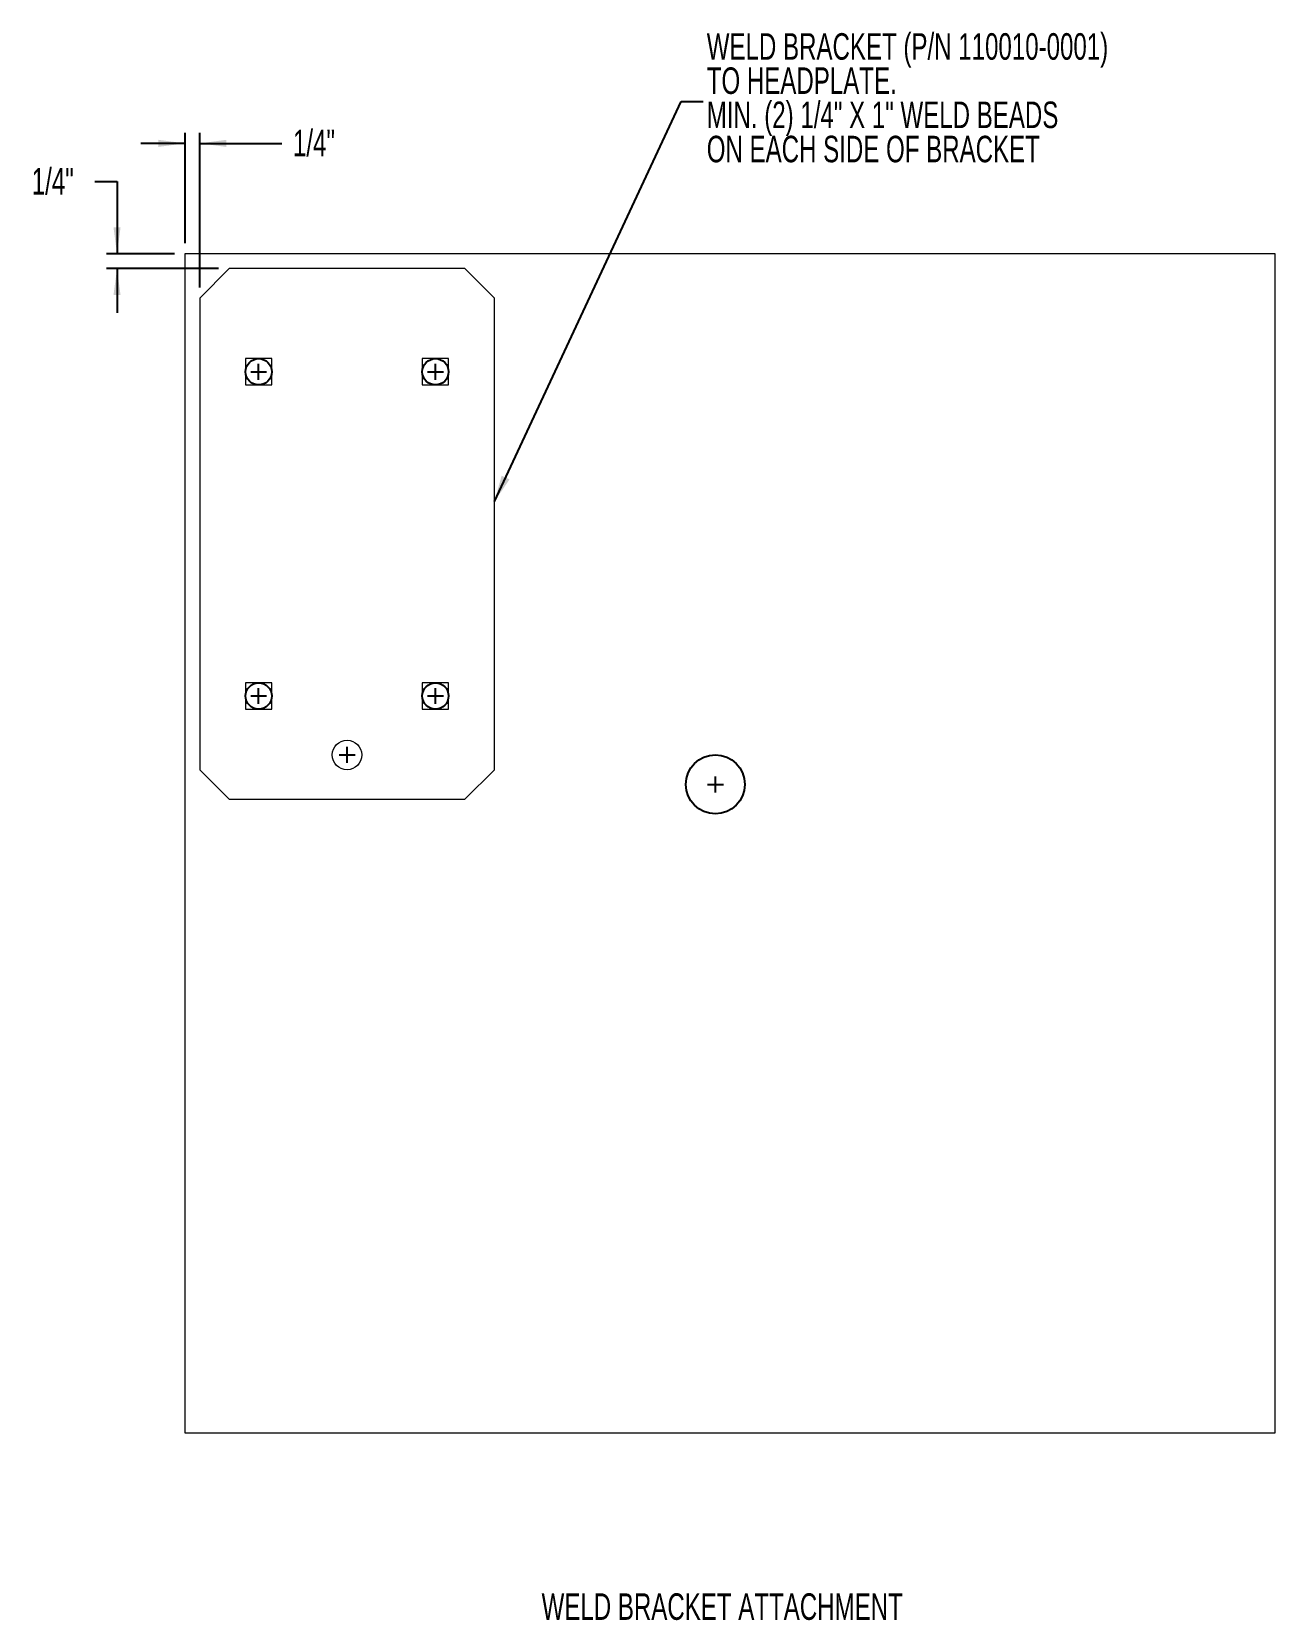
# Model space of a CAD drawing. Header units: inches. Extents: x 25.11 to 32.14, y 8.39 to 17.37.
import ezdxf

# ---------------------------------------------------------------- set-up
doc = ezdxf.new("R2010")
doc.units = ezdxf.units.IN
doc.header["$MEASUREMENT"] = 0
doc.layers.add('DIM', color=1, linetype='Continuous')
doc.styles.add('SLDTEXTSTYLE0', font='ARIAL.TTF', dxfattribs={"width": 0.65})
doc.styles.get("Standard").update_dxf_attribs({"font": 'ARIAL.TTF'})
doc.dimstyles.new('SLDDIMSTYLE1', dxfattribs={"dimtxt": 0.15, "dimasz": 0.15, "dimexe": 0, "dimexo": 0.0625, "dimgap": 0.0375, "dimtad": 0, "dimtih": 1, "dimtoh": 1, "dimdec": 3, "dimlfac": 3, "dimrnd": 1e-09, "dimzin": 12, "dimdsep": 46, "dimtxsty": 'SLDTEXTSTYLE0', "dimsah": 1, "dimcen": 0.09, "dimadec": 0, "dimazin": 0, "dimtfac": 1, "dimtdec": 3, "dimtofl": 0, "dimtmove": 0, "dimatfit": 3, "dimfxl": 0, "dimtolj": 1, "dimtzin": 12, "dimarcsym": 0})
doc.dimstyles.new('SLDDIMSTYLE2', dxfattribs={"dimtxt": 0.15, "dimasz": 0.15, "dimexe": 0, "dimexo": 0.0625, "dimgap": 0.0375, "dimtad": 0, "dimtih": 1, "dimtoh": 1, "dimdec": 0, "dimrnd": 1e-09, "dimzin": 0, "dimdsep": 46, "dimtxsty": 'Standard', "dimsah": 1, "dimcen": 0.09, "dimadec": 0, "dimazin": 0, "dimtfac": 1, "dimtdec": 0, "dimtofl": 0, "dimtmove": 0, "dimatfit": 3, "dimfxl": 0, "dimtolj": 1, "dimtzin": 0, "dimarcsym": 0})

# ---------------------------------------------------------------- blocks, each defined once
blk = doc.blocks.new('*D5')
at = {"layer": 'DIM'}
for p, q in [((25.4657, 16.5218), (25.5907, 16.5218)), ((25.5907, 16.5218), (25.5907, 16.1128)), ((25.9152, 16.1128), (25.5307, 16.1128)), ((26.1652, 16.0295), (25.5307, 16.0295)), ((25.5907, 16.0295), (25.5907, 15.7795))]:
    blk.add_line(p, q, dxfattribs=at)
for points in [[(25.5907, 16.1128), (25.6107, 16.2628), (25.5707, 16.2628)], [(25.5907, 16.0295), (25.5707, 15.8795), (25.6107, 15.8795)]]:
    blk.add_solid(points, dxfattribs=at)
at = {"layer": 'DIM', "insert": (25.1084, 16.5985), "char_height": 0.15, "attachment_point": 1, "style": 'SLDTEXTSTYLE0'}
blk.add_mtext('1/4"', dxfattribs=at)
blk = doc.blocks.new('*D6')
at = {"layer": 'DIM'}
for p, q in [((25.9752, 16.1728), (25.9752, 16.7978)), ((26.0585, 15.9228), (26.0585, 16.7978)), ((25.9752, 16.7378), (25.7252, 16.7378)), ((26.0585, 16.7378), (26.5234, 16.7378))]:
    blk.add_line(p, q, dxfattribs=at)
for points in [[(25.9752, 16.7378), (25.8252, 16.7578), (25.8252, 16.7178)], [(26.0585, 16.7378), (26.2085, 16.7178), (26.2085, 16.7578)]]:
    blk.add_solid(points, dxfattribs=at)
at = {"layer": 'DIM', "insert": (26.5859, 16.8145), "char_height": 0.15, "attachment_point": 1, "style": 'SLDTEXTSTYLE0'}
blk.add_mtext('1/4"', dxfattribs=at)
blk = doc.blocks.new('SW_NOTE_2')
at = {"layer": 'DIM', "color": 0, "char_height": 0.15, "attachment_point": 1, "style": 'SLDTEXTSTYLE0'}
for s, insert in [('WELD BRACKET (P/N 110010-0001)', (0.0198, 0.3868)), ('TO HEADPLATE.', (0.0198, 0.1935)), ('MIN. (2) 1/4" X 1" WELD BEADS', (0.0198, 0.0002)), ('ON EACH SIDE OF BRACKET', (0.0198, -0.1932))]:
    blk.add_mtext(s, dxfattribs=dict(at, insert=insert))

msp = doc.modelspace()

# ---------------------------------------------------------------- linework, layer by layer
at = {"color": 7, "linetype": 'Continuous', "lineweight": 15}
for p, q in [((25.97516, 16.11282), (25.97516, 9.44615)), ((32.14182, 16.11282), (25.97516, 16.11282)), ((32.14182, 9.44615), (32.14182, 16.11282)), ((26.22516, 16.02948), (26.05849, 15.86282)), ((27.55849, 16.02948), (26.22516, 16.02948)), ((27.72516, 15.86282), (27.55849, 16.02948)), ((26.05849, 15.86282), (26.05849, 13.19615)), ((27.72516, 13.19615), (27.72516, 15.86282)), ((26.46616, 15.52048), (26.31749, 15.52048)), ((26.31749, 15.52048), (26.31749, 15.37182)), ((26.46616, 15.37182), (26.46616, 15.52048)), ((27.31749, 15.52048), (27.31749, 15.37182)), ((27.46616, 15.52048), (27.31749, 15.52048)), ((27.46616, 15.37182), (27.46616, 15.52048)), ((26.31749, 15.37182), (26.46616, 15.37182)), ((27.31749, 15.37182), (27.46616, 15.37182)), ((26.46616, 13.68715), (26.31749, 13.68715)), ((26.31749, 13.68715), (26.31749, 13.53848)), ((26.46616, 13.53848), (26.46616, 13.68715)), ((27.46616, 13.68715), (27.31749, 13.68715)), ((27.31749, 13.68715), (27.31749, 13.53848)), ((27.46616, 13.53848), (27.46616, 13.68715)), ((26.31749, 13.53848), (26.46616, 13.53848)), ((27.31749, 13.53848), (27.46616, 13.53848)), ((26.05849, 13.19615), (26.22516, 13.02948)), ((27.55849, 13.02948), (27.72516, 13.19615)), ((26.22516, 13.02948), (27.55849, 13.02948)), ((25.97516, 9.44615), (32.14182, 9.44615))]:
    msp.add_line(p, q, dxfattribs=at)
for centre, radius in [((26.39182, 15.44615), 0.07433), ((27.39182, 15.44615), 0.07433), ((26.39182, 13.61282), 0.07433), ((27.39182, 13.61282), 0.07433), ((28.97516, 13.11282), 0.16667)]:
    msp.add_circle(centre, radius)
msp.add_circle((26.89182, 13.27948), 0.08333, dxfattribs=at)
at = {"layer": 'DIM'}
for p, q in [((26.39182, 15.40115), (26.39182, 15.49115)), ((27.39182, 15.40115), (27.39182, 15.49115)), ((26.34682, 15.44615), (26.43682, 15.44615)), ((27.34682, 15.44615), (27.43682, 15.44615)), ((26.39182, 13.56782), (26.39182, 13.65782)), ((27.39182, 13.56782), (27.39182, 13.65782)), ((26.34682, 13.61282), (26.43682, 13.61282)), ((27.34682, 13.61282), (27.43682, 13.61282)), ((26.89182, 13.23448), (26.89182, 13.32448)), ((26.84682, 13.27948), (26.93682, 13.27948)), ((28.97516, 13.06782), (28.97516, 13.15782)), ((28.93016, 13.11282), (29.02016, 13.11282))]:
    msp.add_line(p, q, dxfattribs=at)

# ---------------------------------------------------------------- block references
msp.add_blockref('SW_NOTE_2', (28.90655, 16.97399), dxfattribs=at)

# ---------------------------------------------------------------- texts
at = {"layer": 'DIM', "insert": (27.99215, 8.53867), "char_height": 0.15, "attachment_point": 1, "style": 'SLDTEXTSTYLE0'}
msp.add_mtext('WELD BRACKET ATTACHMENT', dxfattribs=at)

# ---------------------------------------------------------------- dimensions: what is measured, and where the dimension line sits
at = {"layer": 'DIM'}
dim = msp.add_linear_dim(base=(26.05849, 16.73782), p1=(25.97516, 16.11282), p2=(26.05849, 15.86282), dimstyle='SLDDIMSTYLE1', dxfattribs=at)
dim.commit()
dim.dimension.update_dxf_attribs({"geometry": '*D6', "text_midpoint": (26.7333, 16.73782)})
dim = msp.add_linear_dim(base=(25.59072, 16.11282), p1=(26.22516, 16.02948), p2=(25.97516, 16.11282), angle=90, dimstyle='SLDDIMSTYLE1', dxfattribs=at)
dim.commit()
dim.dimension.update_dxf_attribs({"geometry": '*D5', "text_midpoint": (25.59072, 16.52181)})

# ---------------------------------------------------------------- leaders
msp.add_leader([(27.72516, 14.71212), (28.78155, 16.97399), (28.90655, 16.97399)], dimstyle='SLDDIMSTYLE2', override={"dimscale": 1, "dimgap": 0.0375, "dimtad": 0, "dimclrd": 0}, dxfattribs=at)

doc.saveas('drawing.dxf')
